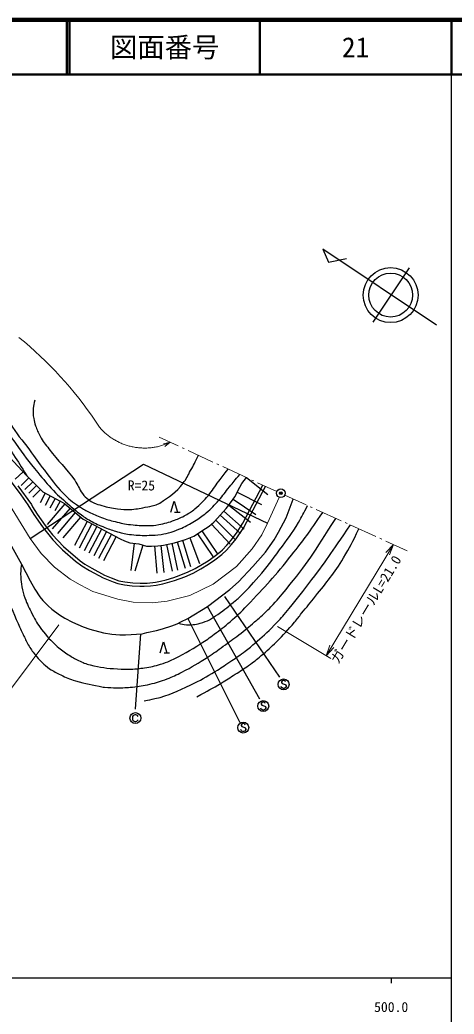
# Model space of a CAD drawing. Units: millimetres, scale not verified. Extents: x 40000 to 680000, y 20000 to 380000.
# Drawn here: x 500168 to 579500, y 198357 to 380000 of the extents above; entities that cross this region are included whole.
import ezdxf
from ezdxf.enums import TextEntityAlignment as Align

# ---------------------------------------------------------------- set-up
doc = ezdxf.new("R2010")
doc.units = ezdxf.units.MM
doc.header["$LTSCALE"] = 1000
doc.header["$PDMODE"] = 32
doc.header["$PDSIZE"] = 500
doc.linetypes.add('CHAIN', pattern=[18.5, 12, -1.5, 3.5, -1.5])
for name, color, linetype, lineweight in [('M-BGD', 7, 'Continuous', 25), ('M-BMK', 2, 'CHAIN', 13), ('M-BMK-HTXT', 7, 'Continuous', 13), ('M-BMK-SRVR', 3, 'Continuous', 25), ('M-STR-HTXT', 7, 'Continuous', 13), ('M-STR-STRC', 7, 'Continuous', 25), ('M-TTL', 2, 'Continuous', 140), ('M-TTL-BAND', 7, 'Continuous', 25), ('M-TTL-LINE', 7, 'Continuous', 50)]:
    doc.layers.add(name, color=color, linetype=linetype, lineweight=lineweight)
doc.layers.add('M-OTRS', color=6, linetype='Continuous')
doc.layers.add('M-TTL-TXT', color=7, linetype='Continuous')
doc.styles.add('ＭＳ ゴシック', font='')
doc.styles.get('ＭＳ ゴシック').set_extended_font_data('MS Gothic')

msp = doc.modelspace()

# ---------------------------------------------------------------- linework, layer by layer
at = {"layer": 'M-BGD'}
for p, q in [((555511, 338124), (556545, 335740)), ((576301, 324240), (555511, 338124)), ((556545, 335740), (559828, 336428)), ((564708, 324792), (571374, 334707)), ((500749, 297435), (499280, 296078)), ((501802, 296333), (500388, 294918)), ((541568, 296377), (545492, 293280)), ((502509, 295625), (501095, 294211)), ((503216, 294918), (501802, 293504)), ((503923, 294211), (502509, 292797)), ((504811, 293530), (503862, 291770)), ((505708, 293047), (504759, 291286)), ((506605, 292563), (505656, 290803)), ((539880, 293740), (544330, 291460)), ((508370, 291612), (505129, 287805)), ((509326, 290798), (506084, 286991)), ((507502, 292080), (506553, 290319)), ((508370, 291612), (507502, 292080)), ((527738, 290075), (528338, 292075)), ((528338, 292075), (528938, 290075)), ((538354, 291367), (542271, 288259)), ((539139, 292426), (543299, 289652)), ((510282, 289984), (507040, 286177)), ((511238, 289170), (507996, 285363)), ((528438, 290075), (529438, 290075)), ((536752, 289487), (540503, 286182)), ((537413, 290237), (541165, 286932)), ((512450, 288377), (510125, 283951)), ((513335, 287912), (511011, 283486)), ((514221, 287448), (511896, 283021)), ((535175, 287870), (538613, 284240)), ((535938, 288612), (539473, 285076)), ((515106, 286983), (512781, 282556)), ((515991, 286518), (513667, 282091)), ((516877, 286053), (514552, 281626)), ((517762, 285588), (515437, 281161)), ((531191, 285370), (532960, 280694)), ((532599, 286087), (535391, 281939)), ((533428, 286645), (536221, 282498)), ((521061, 284375), (520424, 279416)), ((522608, 284057), (521196, 279261)), ((524790, 283887), (525159, 278901)), ((525892, 283993), (526488, 279029)), ((526929, 284165), (527969, 279274)), ((527907, 284373), (528947, 279482)), ((528931, 284634), (530358, 279842)), ((529890, 284920), (531316, 280128)), ((525807, 264355), (526407, 266355)), ((526407, 266355), (527007, 264355)), ((526507, 264355), (527507, 264355))]:
    msp.add_line(p, q, dxfattribs=at)
for points in [[(494386, 302771), (496741, 301771), (501363, 296772), (504362, 293772), (507502, 292080)], [(497857, 296606), (500357, 293215), (501628, 291392), (502730, 289612), (504298, 287408), (505188, 286221), (506205, 284992), (507264, 283847), (507942, 283169), (510358, 281134), (511502, 280286), (512859, 279396), (515402, 278039), (517182, 277319), (518072, 277022), (519301, 276767), (520657, 276598), (522056, 276513), (522903, 276513), (524048, 276597), (525065, 276724), (526294, 276979), (528414, 277572), (530321, 278250), (531805, 278928), (533203, 279690), (534602, 280538), (535789, 281343), (537061, 282318), (537908, 283123), (538841, 284140), (539689, 285200), (541088, 287276), (545053, 294757)], [(508370, 291612), (511715, 288763), (518496, 285202), (519302, 284821), (520234, 284481), (521887, 284269), (523328, 283845), (524218, 283845), (525363, 283930), (526422, 284057), (528414, 284480), (530407, 285074), (531975, 285667), (534052, 287065), (534772, 287489), (535578, 288252), (536298, 288972), (537867, 290752), (538842, 291981), (539435, 292871), (540326, 294609), (540707, 295287), (541568, 296377)], [(499806, 294868), (502306, 291434), (502476, 291053), (503323, 289697), (504807, 287620), (506120, 285924), (508112, 283762), (511206, 281176), (512054, 280583), (513283, 279820), (515656, 278548), (516843, 278039), (518241, 277531), (519343, 277318), (520784, 277149), (522141, 277064), (523412, 277106), (524938, 277275), (525828, 277445), (526888, 277699), (528286, 278123), (529261, 278462), (530914, 279140), (532186, 279775), (534560, 281174), (535662, 281937), (536679, 282742), (537188, 283208), (537951, 284013), (538799, 284988), (539858, 286386), (540918, 288082), (544539, 294997)], [(497135, 286603), (500483, 280584), (502050, 277532), (502898, 276006), (503788, 274608), (504339, 273929), (505313, 272954), (506034, 272319), (507390, 271301), (508365, 270708), (509764, 269987), (511713, 269139), (512942, 268715), (515443, 268037), (516969, 267782), (518452, 267655), (519469, 267655), (522521, 267824), (523369, 268078), (525107, 268459), (526251, 268756), (527904, 269307), (528921, 269688), (529599, 270027), (530829, 270620), (534432, 272824), (538543, 275918), (540112, 277358), (542740, 280113), (545029, 282783), (545919, 283970), (546597, 284987), (547445, 286428), (548802, 289056), (550075, 292462)]]:
    msp.add_lwpolyline(points, dxfattribs=at)
for radius in [5016, 4013]:
    msp.add_circle((567905, 329718), radius, dxfattribs=at)
for points, knots in [([(488788, 315299), (489084, 314952), (489160, 314815), (489382, 314493), (490488, 312888), (490413, 311612), (491373, 309915), (492020, 308772), (492482, 308183), (493327, 307178), (493495, 306978), (493597, 306872), (493789, 306694), (494331, 306191), (494705, 305986), (495230, 305465), (495953, 304747), (496389, 304365), (497010, 303557), (497864, 302444), (498233, 301741), (498999, 300565), (499971, 299071), (500269, 298581), (501431, 296704)], [0, 0, 0, 0, 1, 1, 1, 2, 2, 2, 3, 3, 3, 4, 4, 4, 5, 5, 5, 6, 6, 6, 7, 7, 7, 8, 8, 8, 8]), ([(494383, 315595), (494447, 314866), (494475, 314663), (494553, 314069), (494716, 312816), (494814, 312109), (495146, 310890), (495434, 309829), (495604, 309231), (496035, 308219), (496459, 307225), (496768, 306698), (497307, 305761), (498027, 304507), (498502, 303845), (499341, 302667), (500874, 300511), (501770, 299326), (503451, 297283), (504525, 295979), (505130, 295247), (506291, 294019), (507385, 292861), (508094, 292306), (509300, 291264), (510007, 290653), (510407, 290312), (511157, 289755), (511880, 289218), (512286, 288910), (513075, 288476), (514062, 287934), (514653, 287696), (515699, 287279), (516580, 286929), (517074, 286726), (517988, 286474), (518965, 286204), (519524, 286077), (520531, 285965), (521799, 285824), (522519, 285810), (523795, 285837), (524641, 285855), (525118, 285885), (525956, 286007), (526696, 286114), (527105, 286217), (527821, 286430), (528584, 286657), (529004, 286819), (529729, 287150), (530672, 287582), (531184, 287866), (532060, 288422), (532933, 288975), (533432, 289281), (534222, 289947), (535188, 290763), (535670, 291291), (536511, 292236), (537317, 293142), (537683, 293721), (538449, 294661), (539180, 295560), (539418, 295844), (540342, 296947)], [0, 0, 0, 0, 1, 1, 1, 2, 2, 2, 3, 3, 3, 4, 4, 4, 5, 5, 5, 6, 6, 6, 7, 7, 7, 8, 8, 8, 9, 9, 9, 10, 10, 10, 11, 11, 11, 12, 12, 12, 13, 13, 13, 14, 14, 14, 15, 15, 15, 16, 16, 16, 17, 17, 17, 18, 18, 18, 19, 19, 19, 20, 20, 20, 21, 21, 21, 22, 22, 22, 22]), ([(497435, 314789), (497207, 313816), (497143, 313506), (497053, 312670), (496951, 311715), (496893, 311165), (497010, 310211), (497098, 309502), (497214, 309111), (497434, 308431), (497712, 307571), (497914, 307095), (498366, 306312), (499548, 304264), (500532, 303326), (501931, 301420), (502986, 299984), (503542, 299154), (504638, 297749), (505949, 296070), (506586, 295038), (508071, 293511), (509087, 292465), (509755, 291969), (510953, 291137), (511610, 290680), (512016, 290476), (512733, 290119), (513642, 289667), (514151, 289403), (515106, 289059), (516048, 288721), (516592, 288576), (517564, 288339), (518662, 288070), (519282, 287918), (520404, 287787), (521639, 287643), (522340, 287583), (523583, 287617), (524347, 287638), (524783, 287635), (525533, 287787), (526678, 288019), (527320, 288182), (528415, 288592), (529234, 288898), (529689, 289092), (530449, 289524), (531144, 289918), (531531, 290157), (532145, 290668), (533188, 291538), (533728, 292088), (534604, 293126), (535414, 294088), (535740, 294726), (536503, 295727), (537166, 296596), (537388, 296876), (538236, 297926)], [0, 0, 0, 0, 1, 1, 1, 2, 2, 2, 3, 3, 3, 4, 4, 4, 5, 5, 5, 6, 6, 6, 7, 7, 7, 8, 8, 8, 9, 9, 9, 10, 10, 10, 11, 11, 11, 12, 12, 12, 13, 13, 13, 14, 14, 14, 15, 15, 15, 16, 16, 16, 17, 17, 17, 18, 18, 18, 19, 19, 19, 20, 20, 20, 20]), ([(502902, 310550), (502715, 309870), (502659, 309629), (502605, 309024), (502542, 308314), (502574, 307905), (502690, 307201), (502778, 306663), (502851, 306362), (503028, 305845), (503293, 305074), (503499, 304661), (503876, 303938), (504387, 302956), (504815, 302486), (505486, 301606), (507241, 299306), (508529, 298253), (510190, 295884), (510816, 294991), (510955, 294355), (511589, 293468), (511949, 292963), (512244, 292748), (512733, 292366), (513084, 292091), (513306, 291966), (513708, 291772), (514245, 291512), (514574, 291423), (515149, 291263), (516256, 290955), (516889, 290799), (518031, 290670), (518888, 290573), (519374, 290487), (520235, 290542), (521342, 290614), (521954, 290751), (523045, 290949), (523742, 291075), (524140, 291126), (524812, 291347), (525186, 291470), (525420, 291507), (525745, 291728), (527539, 292954), (528679, 293593), (529984, 295331), (530621, 296180), (530846, 296745), (531364, 297672), (531960, 298739), (532139, 299105), (532809, 300448)], [0, 0, 0, 0, 1, 1, 1, 2, 2, 2, 3, 3, 3, 4, 4, 4, 5, 5, 5, 6, 6, 6, 7, 7, 7, 8, 8, 8, 9, 9, 9, 10, 10, 10, 11, 11, 11, 12, 12, 12, 13, 13, 13, 14, 14, 14, 15, 15, 15, 16, 16, 16, 17, 17, 17, 18, 18, 18, 18]), ([(489719, 291448), (490502, 290691), (490739, 290487), (491323, 289808), (491597, 289490), (491752, 289311), (492007, 288977), (492425, 288430), (492693, 288141), (493024, 287536), (493646, 286399), (493940, 285730), (494422, 284527), (495197, 282592), (495509, 281463), (496159, 279483), (496590, 278169), (496693, 277388), (497176, 276092), (498004, 273869), (498547, 272653), (499498, 270480), (499977, 269385), (500263, 268779), (500778, 267699), (501128, 266964), (501292, 266533), (501710, 265834), (502151, 265098), (502408, 264687), (502939, 264012), (503381, 263450), (503651, 263149), (504168, 262655), (504695, 262151), (505010, 261884), (505609, 261468), (506358, 260948), (506826, 260729), (507643, 260324), (508648, 259825), (509235, 259574), (510313, 259264), (512255, 258706), (513370, 258482), (515357, 258119), (515456, 258101), (515511, 258085), (515611, 258076), (516503, 258001), (517005, 258001), (517900, 257991), (519010, 257979), (519635, 258010), (520740, 258118), (521991, 258240), (522694, 258341), (523919, 258626), (525168, 258918), (525861, 259132), (527055, 259601), (528138, 260026), (528739, 260287), (529768, 260830), (531684, 261841), (532742, 262444), (534558, 263627), (535658, 264343), (536244, 264789), (537310, 265554), (538444, 266368), (539096, 266803), (540194, 267663), (541333, 268555), (541951, 269079), (543061, 270007), (543384, 270277), (543572, 270420), (543883, 270704), (544749, 271492), (545220, 271949), (546045, 272780), (547203, 273946), (547745, 274699), (548800, 275959), (552773, 280703), (553811, 282657), (557920, 288915)], [0, 0, 0, 0, 1, 1, 1, 2, 2, 2, 3, 3, 3, 4, 4, 4, 5, 5, 5, 6, 6, 6, 7, 7, 7, 8, 8, 8, 9, 9, 9, 10, 10, 10, 11, 11, 11, 12, 12, 12, 13, 13, 13, 14, 14, 14, 15, 15, 15, 16, 16, 16, 17, 17, 17, 18, 18, 18, 19, 19, 19, 20, 20, 20, 21, 21, 21, 22, 22, 22, 23, 23, 23, 24, 24, 24, 25, 25, 25, 26, 26, 26, 27, 27, 27, 28, 28, 28, 29, 29, 29, 29]), ([(529097, 269776), (529752, 269595), (529999, 269557), (530590, 269505), (531572, 269418), (532146, 269523), (533101, 269769), (534478, 270123), (535172, 270609), (536358, 271391), (537689, 272269), (538317, 272924), (539561, 273921), (539810, 274121), (539966, 274213), (540196, 274434), (541683, 275862), (542439, 276741), (543799, 278291), (545394, 280107), (546179, 281219), (547614, 283164), (549022, 285071), (549861, 286115), (551048, 288165), (551738, 289356), (551978, 289782), (552707, 291272)], [0, 0, 0, 0, 1, 1, 1, 2, 2, 2, 3, 3, 3, 4, 4, 4, 5, 5, 5, 6, 6, 6, 7, 7, 7, 8, 8, 8, 9, 9, 9, 9]), ([(500440, 280542), (500322, 279469), (500267, 279121), (500313, 278211), (500348, 277511), (500393, 277118), (500524, 276431), (500679, 275622), (500799, 275172), (501075, 274396), (501503, 273196), (501849, 272562), (502431, 271429), (503015, 270293), (503341, 269640), (504126, 268631), (505141, 267328), (505777, 266639), (507008, 265537), (507748, 264874), (508216, 264562), (509042, 264011), (509739, 263546), (510153, 263316), (510907, 262951), (511704, 262565), (512165, 262353), (513026, 262146), (514929, 261687), (516032, 261559), (517985, 261424), (518960, 261357), (519510, 261346), (520486, 261382), (521451, 261417), (521992, 261477), (522944, 261636), (524097, 261828), (524754, 261918), (525869, 262271), (526593, 262500), (527011, 262612), (527691, 262949), (529924, 264054), (531146, 264742), (533244, 266085), (534213, 266705), (534756, 267057), (535679, 267744), (536841, 268609), (537476, 269116), (538581, 270052), (539855, 271130), (540523, 271790), (541679, 272993), (545012, 276460), (546840, 278456), (549818, 282232), (552149, 285185), (552918, 286245), (555505, 290007)], [0, 0, 0, 0, 1, 1, 1, 2, 2, 2, 3, 3, 3, 4, 4, 4, 5, 5, 5, 6, 6, 6, 7, 7, 7, 8, 8, 8, 9, 9, 9, 10, 10, 10, 11, 11, 11, 12, 12, 12, 13, 13, 13, 14, 14, 14, 15, 15, 15, 16, 16, 16, 17, 17, 17, 18, 18, 18, 19, 19, 19, 20, 20, 20, 20]), ([(522901, 255617), (523811, 255744), (524094, 255826), (524851, 255998), (527513, 256604), (528909, 257333), (531378, 258498), (533187, 259352), (534153, 259931), (535871, 260956), (536936, 261591), (537490, 262014), (538518, 262706), (539505, 263370), (540074, 263721), (541024, 264437), (541824, 265039), (542270, 265382), (543025, 266041), (544474, 267307), (545305, 268002), (546638, 269389), (547491, 270277), (547960, 270783), (548757, 271720), (550469, 273730), (551345, 274925), (552954, 277018), (556079, 281084), (556998, 282527), (560560, 287721)], [0, 0, 0, 0, 1, 1, 1, 2, 2, 2, 3, 3, 3, 4, 4, 4, 5, 5, 5, 6, 6, 6, 7, 7, 7, 8, 8, 8, 9, 9, 9, 10, 10, 10, 10]), ([(532480, 256337), (534637, 257509), (535222, 257809), (536931, 258837), (537950, 259450), (538515, 259804), (539519, 260444), (540479, 261056), (541026, 261386), (541952, 262048), (542882, 262713), (543384, 263115), (544259, 263851), (545388, 264800), (546003, 265357), (547044, 266401), (548375, 267737), (549110, 268499), (550326, 269940), (550857, 270571), (551121, 270951), (551640, 271593), (552623, 272809), (553223, 273451), (554183, 274687), (556270, 277372), (557572, 278800), (559312, 281722), (560510, 283732), (560919, 284493), (562105, 287022)], [0, 0, 0, 0, 1, 1, 1, 2, 2, 2, 3, 3, 3, 4, 4, 4, 5, 5, 5, 6, 6, 6, 7, 7, 7, 8, 8, 8, 9, 9, 9, 10, 10, 10, 10])]:
    msp.add_open_spline(points, degree=3, knots=knots, dxfattribs=at)
at = {"layer": 'M-BMK'}
msp.add_lwpolyline([(547562, 292767), (545395, 288051), (544389, 285949), (542606, 283366), (539757, 280105), (535508, 276900), (531247, 274828), (527076, 273779), (524321, 273468), (520849, 273629), (518083, 274173), (513501, 275589), (511193, 276757), (509330, 277834), (506513, 280029), (504043, 282514), (502040, 285273), (497599, 292494)], dxfattribs=at)
at = {"layer": 'M-BMK-HTXT'}
for p, q in [((525609, 303794), (529096, 302173)), ((529822, 301836), (530184, 301667)), ((530910, 301330), (535444, 299223)), ((536170, 298886), (536532, 298717)), ((537258, 298380), (541792, 296273)), ((542518, 295936), (542880, 295767)), ((543606, 295430), (547093, 293809)), ((548550, 293152), (552460, 291384)), ((553189, 291054), (553553, 290889)), ((554282, 290560), (558838, 288499)), ((559567, 288170), (559931, 288005)), ((560660, 287675), (565216, 285615)), ((565945, 285285), (566310, 285121)), ((567038, 284791), (570948, 283023))]:
    msp.add_line(p, q, dxfattribs=at)
at = {"layer": 'M-BMK-SRVR'}
msp.add_lwpolyline([(502040, 285273), (522725, 298818), (545395, 288051)], dxfattribs=at)
msp.add_circle((547838, 293517), 800, dxfattribs=at)
at = {"layer": 'M-OTRS'}
msp.add_point((547838, 293517), dxfattribs=at)
at = {"layer": 'M-STR-HTXT'}
for p, q in [((527652, 302844), (526418, 302527)), ((527652, 302844), (526635, 302076)), ((556128, 263825), (568414, 284169)), ((568414, 284169), (567037, 282664)), ((568414, 284169), (567722, 282250)), ((507259, 269491), (497349, 256189)), ((547236, 269195), (556984, 263308)), ((556128, 263825), (556819, 265744)), ((556128, 263825), (557504, 265330))]:
    msp.add_line(p, q, dxfattribs=at)
for points in [[(514697, 305603), (513981, 306688), (513244, 307760), (512488, 308819), (511712, 309862), (510916, 310892), (510102, 311906), (509269, 312905), (508418, 313889), (507549, 314856), (506662, 315807), (505757, 316742), (504835, 317660), (503897, 318560), (502941, 319443), (501970, 320308), (500983, 321155), (499980, 321983)], [(514697, 305603), (514823, 305457), (514951, 305313), (515082, 305172), (515216, 305033), (515351, 304896), (515490, 304762), (515630, 304631), (515773, 304501), (515918, 304375), (516066, 304251), (516215, 304129), (516367, 304011), (516521, 303895), (516677, 303781), (516834, 303671), (516994, 303563), (517156, 303459), (517319, 303357), (517485, 303258), (517652, 303162), (517820, 303069), (517991, 302979), (518163, 302892), (518336, 302808), (518511, 302728), (518687, 302650), (518865, 302576), (519044, 302504), (519224, 302436), (519405, 302372), (519588, 302310), (519772, 302252), (519956, 302197), (520142, 302145), (520328, 302096), (520515, 302051), (520703, 302009), (520892, 301971), (521082, 301936), (521272, 301904), (521462, 301876), (521653, 301851), (521845, 301829), (522036, 301811), (522228, 301797), (522421, 301785), (522613, 301778), (522806, 301773), (522998, 301772), (523191, 301775), (523383, 301781), (523576, 301790), (523768, 301803), (523960, 301819), (524152, 301838), (524343, 301861), (524534, 301888), (524724, 301917), (524914, 301951), (525103, 301987), (525291, 302027), (525479, 302070), (525666, 302117), (525852, 302167), (526037, 302220), (526221, 302276), (526404, 302336), (526586, 302399), (526767, 302465), (526947, 302535), (527125, 302607), (527302, 302683), (527478, 302762), (527652, 302844)]]:
    msp.add_lwpolyline(points, dxfattribs=at)
at = {"layer": 'M-STR-STRC'}
for p, q in [((537577, 274639), (547608, 259942)), ((544009, 255909), (534432, 272824)), ((530829, 270620), (540366, 251633)), ((521319, 254070), (522276, 267810)), ((547985, 258050), (547895, 258232)), ((548076, 259232), (547985, 259050)), ((547985, 259050), (547985, 258960)), ((547985, 258960), (548076, 258778)), ((548076, 257960), (547985, 258050)), ((548258, 259323), (548076, 259232)), ((548076, 258778), (548622, 258596)), ((548258, 257869), (548076, 257960)), ((548440, 259323), (548258, 259323)), ((548622, 259232), (548440, 259323)), ((548622, 257960), (548440, 257869)), ((548713, 259050), (548622, 259232)), ((548622, 258596), (548713, 258505)), ((548713, 258050), (548622, 257960)), ((548713, 258505), (548804, 258323)), ((548804, 258232), (548713, 258050)), ((548804, 258323), (548804, 258232)), ((548440, 257869), (548258, 257869)), ((544365, 255267), (544274, 255086)), ((544274, 255086), (544274, 254995)), ((544274, 254995), (544365, 254813)), ((544546, 255358), (544365, 255267)), ((544365, 254813), (544910, 254631)), ((544728, 255358), (544546, 255358)), ((544910, 255267), (544728, 255358)), ((545001, 255086), (544910, 255267)), ((544910, 254631), (545001, 254540)), ((545001, 254540), (545092, 254358)), ((545092, 254358), (545092, 254267)), ((520770, 252738), (520720, 252538)), ((520720, 252538), (520720, 252338)), ((520870, 252888), (520770, 252738)), ((521020, 252988), (520870, 252888)), ((521170, 253038), (521020, 252988)), ((521370, 253038), (521170, 253038)), ((521520, 252988), (521370, 253038)), ((521670, 252888), (521520, 252988)), ((521770, 252738), (521670, 252888)), ((544274, 254086), (544183, 254267)), ((544365, 253995), (544274, 254086)), ((544546, 253904), (544365, 253995)), ((544728, 253904), (544546, 253904)), ((544910, 253995), (544728, 253904)), ((545001, 254086), (544910, 253995)), ((545092, 254267), (545001, 254086)), ((520720, 252338), (520770, 252138)), ((520770, 252138), (520870, 251988)), ((520870, 251988), (521020, 251888)), ((521020, 251888), (521170, 251838)), ((521170, 251838), (521370, 251838)), ((521370, 251838), (521520, 251888)), ((521520, 251888), (521670, 251988)), ((521670, 251988), (521770, 252138)), ((540695, 251345), (540604, 251163)), ((540604, 251163), (540604, 251072)), ((540604, 251072), (540695, 250890)), ((540877, 251436), (540695, 251345)), ((540695, 250890), (541240, 250708)), ((541059, 251436), (540877, 251436)), ((541240, 251345), (541059, 251436)), ((541331, 251163), (541240, 251345)), ((541240, 250708), (541331, 250617)), ((540604, 250163), (540513, 250345)), ((540695, 250072), (540604, 250163)), ((540877, 249981), (540695, 250072)), ((541059, 249981), (540877, 249981)), ((541240, 250072), (541059, 249981)), ((541331, 250163), (541240, 250072)), ((541331, 250617), (541422, 250436)), ((541422, 250345), (541331, 250163)), ((541422, 250436), (541422, 250345))]:
    msp.add_line(p, q, dxfattribs=at)
for centre in [(548349, 258596), (544637, 254631), (521270, 252438), (540968, 250708)]:
    msp.add_circle(centre, 1000, dxfattribs=at)
at = {"layer": 'M-TTL'}
msp.add_line((680000, 380000), (40000, 380000), dxfattribs=at)
at = {"layer": 'M-TTL-BAND'}
for p, q in [((579000, 20000), (579000, 370000)), ((40000, 205000), (579000, 205000)), ((568000, 205000), (568000, 204000))]:
    msp.add_line(p, q, dxfattribs=at)
at = {"layer": 'M-TTL-LINE'}
for p, q in [((508747, 380000), (508747, 370000)), ((509247, 380000), (509247, 370000)), ((543997, 380000), (543997, 370000)), ((579000, 380000), (579000, 370000)), ((40000, 370000), (680000, 370000))]:
    msp.add_line(p, q, dxfattribs=at)

# ---------------------------------------------------------------- texts
at = {"layer": 'M-BMK-SRVR', "style": 'ＭＳ ゴシック'}
msp.add_text('R=25', height=1833, dxfattribs=at).set_placement((519874, 294947), align=Align.MIDDLE_LEFT)
at = {"layer": 'M-STR-HTXT', "style": 'ＭＳ ゴシック'}
msp.add_text('ガードレールL=21.0', height=1833, rotation=58.872, dxfattribs=at).set_placement((564621, 271506), align=Align.BOTTOM_CENTER)
at = {"layer": 'M-TTL-BAND', "style": 'ＭＳ ゴシック'}
msp.add_text('500.0', height=1833, dxfattribs=at).set_placement((568000, 198195), align=Align.BOTTOM_CENTER)
at = {"layer": 'M-TTL-TXT', "style": 'ＭＳ ゴシック'}
for s, p in [('図面番号', (526622, 375000)), ('21', (561497, 375000))]:
    msp.add_text(s, height=3666, dxfattribs=at).set_placement(p, align=Align.MIDDLE_CENTER)

doc.saveas('drawing.dxf')
